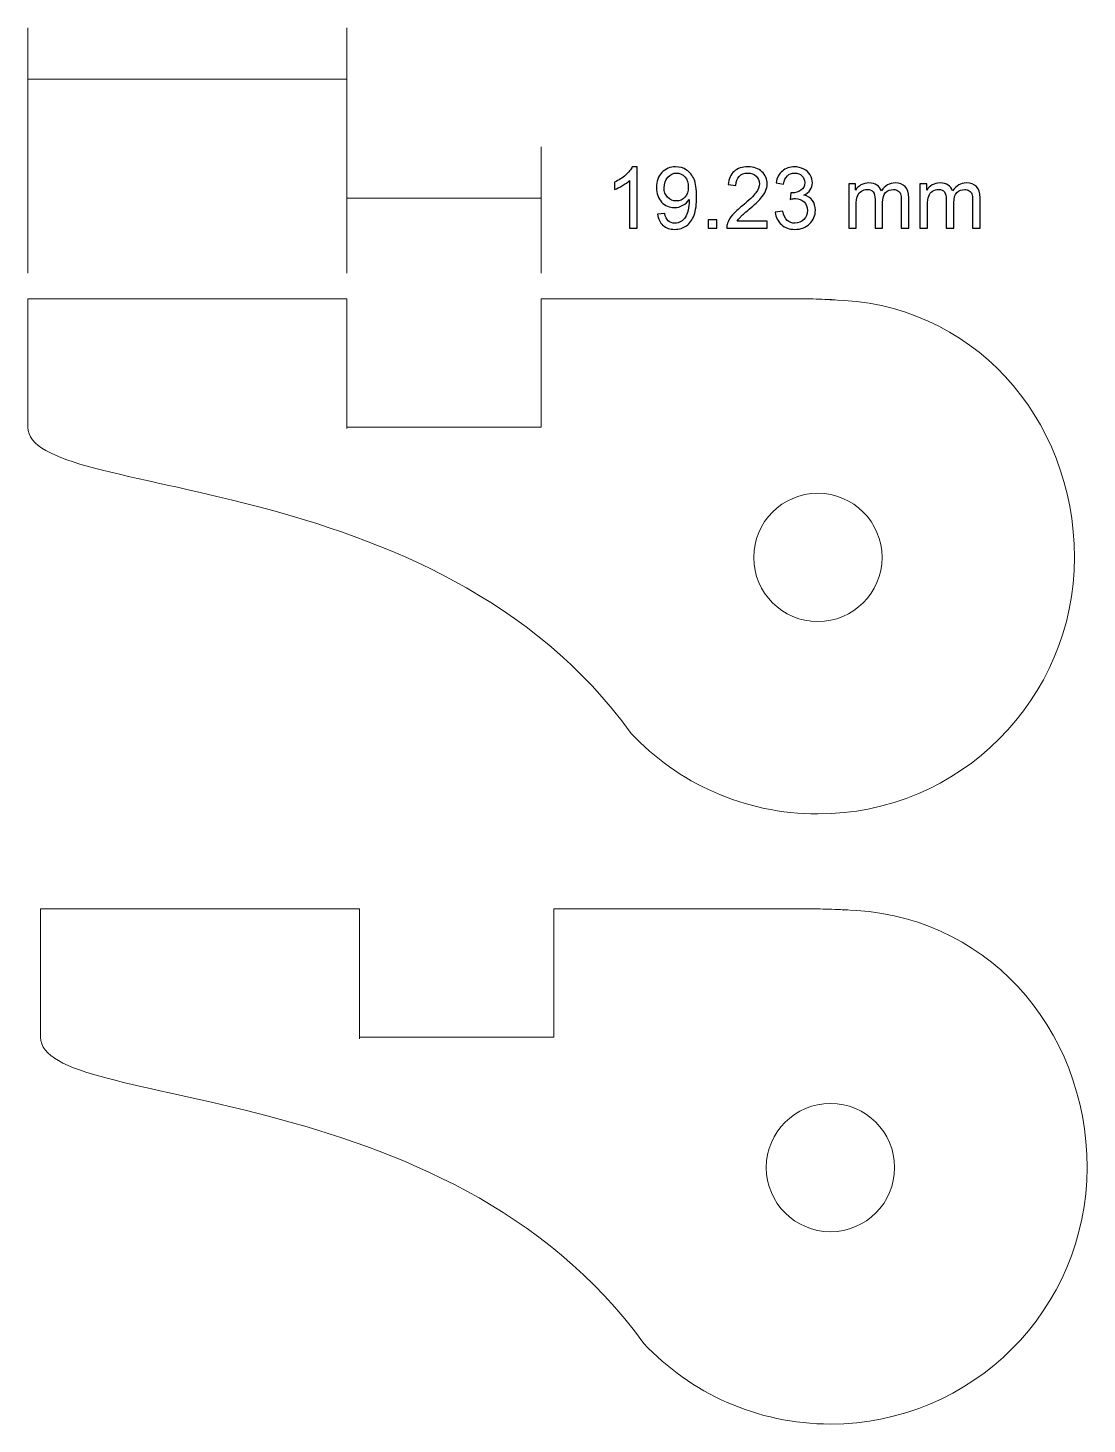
# Model space of a CAD drawing. Header units: millimetres. Extents: x -819 to 558, y -342 to 336.
# Drawn here: x 1.2 to 106, y 158.9 to 297.2 of the extents above; entities that cross this region are included whole.
import ezdxf

# ---------------------------------------------------------------- set-up
doc = ezdxf.new("R2010")
doc.units = ezdxf.units.MM
doc.header["$MEASUREMENT"] = 0
doc.layers.add('#Layer 1', color=7, linetype='Continuous')

msp = doc.modelspace()

# ---------------------------------------------------------------- linework, layer by layer
at = {"layer": '#Layer 1', "color": 250, "lineweight": 20}
for points in [[(1.1656, 272.8975), (1.1656, 272.8975), (1.1656, 297.1805), (1.1656, 297.1805)], [(32.7392, 272.8975), (32.7392, 272.8975), (32.7392, 297.1805), (32.7392, 297.1805)], [(1.1656, 292.1005), (1.1656, 292.1005), (32.7392, 292.1005), (32.7392, 292.1005)], [(32.7392, 272.8975), (32.7392, 272.8975), (32.7392, 285.4085), (32.7392, 285.4085)], [(51.9656, 272.8975), (51.9656, 272.8975), (51.9656, 285.4085), (51.9656, 285.4085)], [(32.7392, 280.3285), (32.7392, 280.3285), (51.9656, 280.3285), (51.9656, 280.3285)]]:
    msp.add_open_spline(points, degree=3, dxfattribs=at)
at = {"layer": '#Layer 1', "color": 250}
for points, knots in [([(61.4694, 277.3391), (61.4694, 277.3391), (60.7258, 277.3391), (60.7258, 277.3391), (60.7258, 277.3391), (60.7258, 277.3391), (60.7258, 282.0805), (60.7258, 282.0805), (60.7258, 282.0805), (60.5466, 281.9097), (60.3123, 281.739), (60.0216, 281.5682), (60.0216, 281.5682), (59.7295, 281.3975), (59.4685, 281.2691), (59.2371, 281.1844), (59.2371, 281.1844), (59.2371, 281.1844), (59.2371, 281.9027), (59.2371, 281.9027), (59.2371, 281.9027), (59.6533, 282.0988), (60.0174, 282.3359), (60.3293, 282.6139), (60.3293, 282.6139), (60.6397, 282.8933), (60.8613, 283.1628), (60.9911, 283.4252), (60.9911, 283.4252), (60.9911, 283.4252), (61.4694, 283.4252), (61.4694, 283.4252), (61.4694, 283.4252), (61.4694, 283.4252), (61.4694, 277.3391), (61.4694, 277.3391)], [0, 0, 0, 0, 0.11111111, 0.11111111, 0.11111111, 0.11111111, 0.22222222, 0.22222222, 0.22222222, 0.22222222, 0.33333333, 0.33333333, 0.33333333, 0.33333333, 0.44444444, 0.44444444, 0.44444444, 0.44444444, 0.55555556, 0.55555556, 0.55555556, 0.55555556, 0.66666667, 0.66666667, 0.66666667, 0.66666667, 0.77777778, 0.77777778, 0.77777778, 0.77777778, 0.88888889, 0.88888889, 0.88888889, 0.88888889, 1, 1, 1, 1]), ([(63.4873, 278.7403), (63.4873, 278.7403), (64.2028, 278.8067), (64.2028, 278.8067), (64.2028, 278.8067), (64.2635, 278.4708), (64.3792, 278.2267), (64.5499, 278.0743), (64.5499, 278.0743), (64.7207, 277.9233), (64.9394, 277.8471), (65.2075, 277.8471), (65.2075, 277.8471), (65.4361, 277.8471), (65.6365, 277.8993), (65.8086, 278.0051), (65.8086, 278.0051), (65.9808, 278.1096), (66.1219, 278.2493), (66.232, 278.4242), (66.232, 278.4242), (66.3434, 278.5992), (66.4352, 278.8363), (66.51, 279.1326), (66.51, 279.1326), (66.5833, 279.4304), (66.6214, 279.7338), (66.6214, 280.0428), (66.6214, 280.0428), (66.6214, 280.0753), (66.62, 280.1261), (66.6172, 280.191), (66.6172, 280.191), (66.4676, 279.9553), (66.2644, 279.762), (66.0076, 279.6152), (66.0076, 279.6152), (65.7494, 279.4671), (65.47, 279.3937), (65.1708, 279.3937), (65.1708, 279.3937), (64.6685, 279.3937), (64.2437, 279.5757), (63.8966, 279.9398), (63.8966, 279.9398), (63.5494, 280.3039), (63.3759, 280.7822), (63.3759, 281.3777), (63.3759, 281.3777), (63.3759, 281.993), (63.5565, 282.4869), (63.9191, 282.8622), (63.9191, 282.8622), (64.2818, 283.2376), (64.7362, 283.4252), (65.2823, 283.4252), (65.2823, 283.4252), (65.676, 283.4252), (66.0358, 283.318), (66.3632, 283.1063), (66.3632, 283.1063), (66.6892, 282.8947), (66.9375, 282.5913), (67.1069, 282.199), (67.1069, 282.199), (67.2762, 281.8067), (67.3609, 281.238), (67.3609, 280.4929), (67.3609, 280.4929), (67.3609, 279.7197), (67.2776, 279.103), (67.1097, 278.643), (67.1097, 278.643), (66.9403, 278.1844), (66.6906, 277.8358), (66.359, 277.5959), (66.359, 277.5959), (66.0259, 277.356), (65.6379, 277.2361), (65.1906, 277.2361), (65.1906, 277.2361), (64.7164, 277.2361), (64.3298, 277.3673), (64.0292, 277.6312), (64.0292, 277.6312), (63.7286, 277.8937), (63.548, 278.2634), (63.4873, 278.7403)], [0, 0, 0, 0, 0.04545455, 0.04545455, 0.04545455, 0.04545455, 0.09090909, 0.09090909, 0.09090909, 0.09090909, 0.13636364, 0.13636364, 0.13636364, 0.13636364, 0.18181818, 0.18181818, 0.18181818, 0.18181818, 0.22727273, 0.22727273, 0.22727273, 0.22727273, 0.27272727, 0.27272727, 0.27272727, 0.27272727, 0.31818182, 0.31818182, 0.31818182, 0.31818182, 0.36363636, 0.36363636, 0.36363636, 0.36363636, 0.40909091, 0.40909091, 0.40909091, 0.40909091, 0.45454545, 0.45454545, 0.45454545, 0.45454545, 0.5, 0.5, 0.5, 0.5, 0.54545455, 0.54545455, 0.54545455, 0.54545455, 0.59090909, 0.59090909, 0.59090909, 0.59090909, 0.63636364, 0.63636364, 0.63636364, 0.63636364, 0.68181818, 0.68181818, 0.68181818, 0.68181818, 0.72727273, 0.72727273, 0.72727273, 0.72727273, 0.77272727, 0.77272727, 0.77272727, 0.77272727, 0.81818182, 0.81818182, 0.81818182, 0.81818182, 0.86363636, 0.86363636, 0.86363636, 0.86363636, 0.90909091, 0.90909091, 0.90909091, 0.90909091, 0.95454545, 0.95454545, 0.95454545, 0.95454545, 1, 1, 1, 1]), ([(74.3487, 278.0545), (74.3487, 278.0545), (74.3487, 277.3391), (74.3487, 277.3391), (74.3487, 277.3391), (74.3487, 277.3391), (70.3425, 277.3391), (70.3425, 277.3391), (70.3425, 277.3391), (70.3369, 277.5183), (70.3651, 277.6905), (70.4286, 277.8556), (70.4286, 277.8556), (70.5302, 278.1293), (70.6939, 278.3974), (70.9183, 278.6627), (70.9183, 278.6627), (71.144, 278.9266), (71.4686, 279.2328), (71.8919, 279.58), (71.8919, 279.58), (72.5509, 280.1204), (72.9968, 280.548), (73.2283, 280.8641), (73.2283, 280.8641), (73.4597, 281.1787), (73.5754, 281.4779), (73.5754, 281.7587), (73.5754, 281.7587), (73.5754, 282.0536), (73.4696, 282.302), (73.2593, 282.5052), (73.2593, 282.5052), (73.0476, 282.707), (72.7725, 282.8086), (72.4338, 282.8086), (72.4338, 282.8086), (72.0754, 282.8086), (71.7889, 282.7013), (71.5744, 282.4854), (71.5744, 282.4854), (71.3585, 282.271), (71.2499, 281.9732), (71.247, 281.5936), (71.247, 281.5936), (71.247, 281.5936), (70.4822, 281.6712), (70.4822, 281.6712), (70.4822, 281.6712), (70.5344, 282.2427), (70.732, 282.6774), (71.0735, 282.9765), (71.0735, 282.9765), (71.415, 283.2757), (71.875, 283.4252), (72.4507, 283.4252), (72.4507, 283.4252), (73.0321, 283.4252), (73.4921, 283.263), (73.8308, 282.9412), (73.8308, 282.9412), (74.1709, 282.6181), (74.3402, 282.2187), (74.3402, 281.7418), (74.3402, 281.7418), (74.3402, 281.4991), (74.2908, 281.2606), (74.1906, 281.0263), (74.1906, 281.0263), (74.0919, 280.7921), (73.9268, 280.5452), (73.6967, 280.2869), (73.6967, 280.2869), (73.4667, 280.0273), (73.0843, 279.6717), (72.5495, 279.2201), (72.5495, 279.2201), (72.1036, 278.8448), (71.8171, 278.5908), (71.6901, 278.4567), (71.6901, 278.4567), (71.5631, 278.3241), (71.4587, 278.19), (71.3755, 278.0545), (71.3755, 278.0545), (71.3755, 278.0545), (74.3487, 278.0545), (74.3487, 278.0545)], [0, 0, 0, 0, 0.04545455, 0.04545455, 0.04545455, 0.04545455, 0.09090909, 0.09090909, 0.09090909, 0.09090909, 0.13636364, 0.13636364, 0.13636364, 0.13636364, 0.18181818, 0.18181818, 0.18181818, 0.18181818, 0.22727273, 0.22727273, 0.22727273, 0.22727273, 0.27272727, 0.27272727, 0.27272727, 0.27272727, 0.31818182, 0.31818182, 0.31818182, 0.31818182, 0.36363636, 0.36363636, 0.36363636, 0.36363636, 0.40909091, 0.40909091, 0.40909091, 0.40909091, 0.45454545, 0.45454545, 0.45454545, 0.45454545, 0.5, 0.5, 0.5, 0.5, 0.54545455, 0.54545455, 0.54545455, 0.54545455, 0.59090909, 0.59090909, 0.59090909, 0.59090909, 0.63636364, 0.63636364, 0.63636364, 0.63636364, 0.68181818, 0.68181818, 0.68181818, 0.68181818, 0.72727273, 0.72727273, 0.72727273, 0.72727273, 0.77272727, 0.77272727, 0.77272727, 0.77272727, 0.81818182, 0.81818182, 0.81818182, 0.81818182, 0.86363636, 0.86363636, 0.86363636, 0.86363636, 0.90909091, 0.90909091, 0.90909091, 0.90909091, 0.95454545, 0.95454545, 0.95454545, 0.95454545, 1, 1, 1, 1]), ([(75.1502, 278.9393), (75.1502, 278.9393), (75.8939, 279.0381), (75.8939, 279.0381), (75.8939, 279.0381), (75.9799, 278.6162), (76.1253, 278.3128), (76.3299, 278.1265), (76.3299, 278.1265), (76.5359, 277.9402), (76.7857, 277.8471), (77.0806, 277.8471), (77.0806, 277.8471), (77.4306, 277.8471), (77.7269, 277.9685), (77.9682, 278.2112), (77.9682, 278.2112), (78.2081, 278.4539), (78.3294, 278.7545), (78.3294, 279.1129), (78.3294, 279.1129), (78.3294, 279.4544), (78.218, 279.7366), (77.995, 279.9581), (77.995, 279.9581), (77.7706, 280.1797), (77.487, 280.2912), (77.1427, 280.2912), (77.1427, 280.2912), (77.0016, 280.2912), (76.8266, 280.2629), (76.6178, 280.2079), (76.6178, 280.2079), (76.6178, 280.2079), (76.701, 280.8612), (76.701, 280.8612), (76.701, 280.8612), (76.7504, 280.8556), (76.7899, 280.8528), (76.821, 280.8528), (76.821, 280.8528), (77.1371, 280.8528), (77.4221, 280.936), (77.6761, 281.1011), (77.6761, 281.1011), (77.9301, 281.2662), (78.0571, 281.5216), (78.0571, 281.866), (78.0571, 281.866), (78.0571, 282.1383), (77.964, 282.3655), (77.7791, 282.5433), (77.7791, 282.5433), (77.5943, 282.7225), (77.3558, 282.8128), (77.0637, 282.8128), (77.0637, 282.8128), (76.7744, 282.8128), (76.5331, 282.7211), (76.3412, 282.5405), (76.3412, 282.5405), (76.1479, 282.3584), (76.0237, 282.0847), (75.9686, 281.7206), (75.9686, 281.7206), (75.9686, 281.7206), (75.225, 281.8533), (75.225, 281.8533), (75.225, 281.8533), (75.3153, 282.3528), (75.5227, 282.7394), (75.8445, 283.0132), (75.8445, 283.0132), (76.1676, 283.287), (76.5684, 283.4252), (77.0482, 283.4252), (77.0482, 283.4252), (77.3784, 283.4252), (77.6832, 283.3533), (77.9611, 283.2122), (77.9611, 283.2122), (78.2391, 283.0696), (78.4522, 282.8763), (78.6004, 282.6308), (78.6004, 282.6308), (78.7471, 282.3853), (78.8219, 282.1256), (78.8219, 281.849), (78.8219, 281.849), (78.8219, 281.588), (78.7514, 281.3495), (78.6103, 281.1336), (78.6103, 281.1336), (78.4691, 280.9191), (78.2617, 280.7484), (77.9865, 280.6214), (77.9865, 280.6214), (78.345, 280.5395), (78.623, 280.3674), (78.8219, 280.1063), (78.8219, 280.1063), (79.0195, 279.8467), (79.1183, 279.5207), (79.1183, 279.1298), (79.1183, 279.1298), (79.1183, 278.6006), (78.9263, 278.1519), (78.5397, 277.7836), (78.5397, 277.7836), (78.1545, 277.4153), (77.6662, 277.2319), (77.0764, 277.2319), (77.0764, 277.2319), (76.5444, 277.2319), (76.1027, 277.3899), (75.7513, 277.7074), (75.7513, 277.7074), (75.4, 278.0235), (75.1996, 278.4341), (75.1502, 278.9393)], [0, 0, 0, 0, 0.03333333, 0.03333333, 0.03333333, 0.03333333, 0.06666667, 0.06666667, 0.06666667, 0.06666667, 0.1, 0.1, 0.1, 0.1, 0.13333333, 0.13333333, 0.13333333, 0.13333333, 0.16666667, 0.16666667, 0.16666667, 0.16666667, 0.2, 0.2, 0.2, 0.2, 0.23333333, 0.23333333, 0.23333333, 0.23333333, 0.26666667, 0.26666667, 0.26666667, 0.26666667, 0.3, 0.3, 0.3, 0.3, 0.33333333, 0.33333333, 0.33333333, 0.33333333, 0.36666667, 0.36666667, 0.36666667, 0.36666667, 0.4, 0.4, 0.4, 0.4, 0.43333333, 0.43333333, 0.43333333, 0.43333333, 0.46666667, 0.46666667, 0.46666667, 0.46666667, 0.5, 0.5, 0.5, 0.5, 0.53333333, 0.53333333, 0.53333333, 0.53333333, 0.56666667, 0.56666667, 0.56666667, 0.56666667, 0.6, 0.6, 0.6, 0.6, 0.63333333, 0.63333333, 0.63333333, 0.63333333, 0.66666667, 0.66666667, 0.66666667, 0.66666667, 0.7, 0.7, 0.7, 0.7, 0.73333333, 0.73333333, 0.73333333, 0.73333333, 0.76666667, 0.76666667, 0.76666667, 0.76666667, 0.8, 0.8, 0.8, 0.8, 0.83333333, 0.83333333, 0.83333333, 0.83333333, 0.86666667, 0.86666667, 0.86666667, 0.86666667, 0.9, 0.9, 0.9, 0.9, 0.93333333, 0.93333333, 0.93333333, 0.93333333, 0.96666667, 0.96666667, 0.96666667, 0.96666667, 1, 1, 1, 1]), ([(66.5339, 281.4158), (66.5339, 281.842), (66.4211, 282.1821), (66.1939, 282.4318), (66.1939, 282.4318), (65.9653, 282.683), (65.6929, 282.8086), (65.3726, 282.8086), (65.3726, 282.8086), (65.0424, 282.8086), (64.7545, 282.6731), (64.509, 282.4036), (64.509, 282.4036), (64.2635, 282.1327), (64.1407, 281.7827), (64.1407, 281.3537), (64.1407, 281.3537), (64.1407, 280.9671), (64.2578, 280.6538), (64.4907, 280.4125), (64.4907, 280.4125), (64.7235, 280.1712), (65.0099, 280.0513), (65.3514, 280.0513), (65.3514, 280.0513), (65.6972, 280.0513), (65.9794, 280.1712), (66.2009, 280.4125), (66.2009, 280.4125), (66.4239, 280.6538), (66.5339, 280.9882), (66.5339, 281.4158)], [0, 0, 0, 0, 0.125, 0.125, 0.125, 0.125, 0.25, 0.25, 0.25, 0.25, 0.375, 0.375, 0.375, 0.375, 0.5, 0.5, 0.5, 0.5, 0.625, 0.625, 0.625, 0.625, 0.75, 0.75, 0.75, 0.75, 0.875, 0.875, 0.875, 0.875, 1, 1, 1, 1]), ([(82.4146, 277.3391), (82.4146, 277.3391), (82.4146, 281.7291), (82.4146, 281.7291), (82.4146, 281.7291), (82.4146, 281.7291), (83.0792, 281.7291), (83.0792, 281.7291), (83.0792, 281.7291), (83.0792, 281.7291), (83.0792, 281.1138), (83.0792, 281.1138), (83.0792, 281.1138), (83.2175, 281.3283), (83.401, 281.5019), (83.6296, 281.6317), (83.6296, 281.6317), (83.8582, 281.763), (84.1192, 281.8293), (84.4113, 281.8293), (84.4113, 281.8293), (84.7359, 281.8293), (85.0026, 281.7615), (85.21, 281.6261), (85.21, 281.6261), (85.4189, 281.4906), (85.5656, 281.3029), (85.6503, 281.0602), (85.6503, 281.0602), (85.9988, 281.5725), (86.4504, 281.8293), (87.0064, 281.8293), (87.0064, 281.8293), (87.4424, 281.8293), (87.7768, 281.7079), (88.0111, 281.4666), (88.0111, 281.4666), (88.2453, 281.2253), (88.3625, 280.8542), (88.3625, 280.3532), (88.3625, 280.3532), (88.3625, 280.3532), (88.3625, 277.3391), (88.3625, 277.3391), (88.3625, 277.3391), (88.3625, 277.3391), (87.623, 277.3391), (87.623, 277.3391), (87.623, 277.3391), (87.623, 277.3391), (87.623, 280.1049), (87.623, 280.1049), (87.623, 280.1049), (87.623, 280.4026), (87.599, 280.6171), (87.5511, 280.7484), (87.5511, 280.7484), (87.5017, 280.8782), (87.4142, 280.984), (87.2886, 281.0644), (87.2886, 281.0644), (87.1616, 281.1435), (87.012, 281.1844), (86.8413, 281.1844), (86.8413, 281.1844), (86.5322, 281.1844), (86.2768, 281.0814), (86.0722, 280.8754), (86.0722, 280.8754), (85.869, 280.6707), (85.766, 280.342), (85.766, 279.8904), (85.766, 279.8904), (85.766, 279.8904), (85.766, 277.3391), (85.766, 277.3391), (85.766, 277.3391), (85.766, 277.3391), (85.0223, 277.3391), (85.0223, 277.3391), (85.0223, 277.3391), (85.0223, 277.3391), (85.0223, 280.191), (85.0223, 280.191), (85.0223, 280.191), (85.0223, 280.5226), (84.9617, 280.7709), (84.8403, 280.936), (84.8403, 280.936), (84.719, 281.1011), (84.5214, 281.1844), (84.2448, 281.1844), (84.2448, 281.1844), (84.036, 281.1844), (83.8427, 281.1294), (83.6649, 281.0179), (83.6649, 281.0179), (83.4871, 280.9078), (83.3572, 280.7469), (83.2782, 280.5353), (83.2782, 280.5353), (83.1978, 280.3222), (83.1583, 280.016), (83.1583, 279.6166), (83.1583, 279.6166), (83.1583, 279.6166), (83.1583, 277.3391), (83.1583, 277.3391), (83.1583, 277.3391), (83.1583, 277.3391), (82.4146, 277.3391), (82.4146, 277.3391)], [0, 0, 0, 0, 0.03571429, 0.03571429, 0.03571429, 0.03571429, 0.07142857, 0.07142857, 0.07142857, 0.07142857, 0.10714286, 0.10714286, 0.10714286, 0.10714286, 0.14285714, 0.14285714, 0.14285714, 0.14285714, 0.17857143, 0.17857143, 0.17857143, 0.17857143, 0.21428571, 0.21428571, 0.21428571, 0.21428571, 0.25, 0.25, 0.25, 0.25, 0.28571429, 0.28571429, 0.28571429, 0.28571429, 0.32142857, 0.32142857, 0.32142857, 0.32142857, 0.35714286, 0.35714286, 0.35714286, 0.35714286, 0.39285714, 0.39285714, 0.39285714, 0.39285714, 0.42857143, 0.42857143, 0.42857143, 0.42857143, 0.46428571, 0.46428571, 0.46428571, 0.46428571, 0.5, 0.5, 0.5, 0.5, 0.53571429, 0.53571429, 0.53571429, 0.53571429, 0.57142857, 0.57142857, 0.57142857, 0.57142857, 0.60714286, 0.60714286, 0.60714286, 0.60714286, 0.64285714, 0.64285714, 0.64285714, 0.64285714, 0.67857143, 0.67857143, 0.67857143, 0.67857143, 0.71428571, 0.71428571, 0.71428571, 0.71428571, 0.75, 0.75, 0.75, 0.75, 0.78571429, 0.78571429, 0.78571429, 0.78571429, 0.82142857, 0.82142857, 0.82142857, 0.82142857, 0.85714286, 0.85714286, 0.85714286, 0.85714286, 0.89285714, 0.89285714, 0.89285714, 0.89285714, 0.92857143, 0.92857143, 0.92857143, 0.92857143, 0.96428571, 0.96428571, 0.96428571, 0.96428571, 1, 1, 1, 1]), ([(89.4674, 277.3391), (89.4674, 277.3391), (89.4674, 281.7291), (89.4674, 281.7291), (89.4674, 281.7291), (89.4674, 281.7291), (90.132, 281.7291), (90.132, 281.7291), (90.132, 281.7291), (90.132, 281.7291), (90.132, 281.1138), (90.132, 281.1138), (90.132, 281.1138), (90.2703, 281.3283), (90.4538, 281.5019), (90.6824, 281.6317), (90.6824, 281.6317), (90.911, 281.763), (91.172, 281.8293), (91.4641, 281.8293), (91.4641, 281.8293), (91.7887, 281.8293), (92.0554, 281.7615), (92.2628, 281.6261), (92.2628, 281.6261), (92.4717, 281.4906), (92.6184, 281.3029), (92.7031, 281.0602), (92.7031, 281.0602), (93.0516, 281.5725), (93.5032, 281.8293), (94.0592, 281.8293), (94.0592, 281.8293), (94.4952, 281.8293), (94.8296, 281.7079), (95.0639, 281.4666), (95.0639, 281.4666), (95.2981, 281.2253), (95.4153, 280.8542), (95.4153, 280.3532), (95.4153, 280.3532), (95.4153, 280.3532), (95.4153, 277.3391), (95.4153, 277.3391), (95.4153, 277.3391), (95.4153, 277.3391), (94.6758, 277.3391), (94.6758, 277.3391), (94.6758, 277.3391), (94.6758, 277.3391), (94.6758, 280.1049), (94.6758, 280.1049), (94.6758, 280.1049), (94.6758, 280.4026), (94.6518, 280.6171), (94.6039, 280.7484), (94.6039, 280.7484), (94.5545, 280.8782), (94.467, 280.984), (94.3414, 281.0644), (94.3414, 281.0644), (94.2144, 281.1435), (94.0648, 281.1844), (93.8941, 281.1844), (93.8941, 281.1844), (93.585, 281.1844), (93.3296, 281.0814), (93.125, 280.8754), (93.125, 280.8754), (92.9218, 280.6707), (92.8188, 280.342), (92.8188, 279.8904), (92.8188, 279.8904), (92.8188, 279.8904), (92.8188, 277.3391), (92.8188, 277.3391), (92.8188, 277.3391), (92.8188, 277.3391), (92.0751, 277.3391), (92.0751, 277.3391), (92.0751, 277.3391), (92.0751, 277.3391), (92.0751, 280.191), (92.0751, 280.191), (92.0751, 280.191), (92.0751, 280.5226), (92.0145, 280.7709), (91.8931, 280.936), (91.8931, 280.936), (91.7718, 281.1011), (91.5742, 281.1844), (91.2976, 281.1844), (91.2976, 281.1844), (91.0888, 281.1844), (90.8955, 281.1294), (90.7177, 281.0179), (90.7177, 281.0179), (90.5399, 280.9078), (90.41, 280.7469), (90.331, 280.5353), (90.331, 280.5353), (90.2506, 280.3222), (90.2111, 280.016), (90.2111, 279.6166), (90.2111, 279.6166), (90.2111, 279.6166), (90.2111, 277.3391), (90.2111, 277.3391), (90.2111, 277.3391), (90.2111, 277.3391), (89.4674, 277.3391), (89.4674, 277.3391)], [0, 0, 0, 0, 0.03571429, 0.03571429, 0.03571429, 0.03571429, 0.07142857, 0.07142857, 0.07142857, 0.07142857, 0.10714286, 0.10714286, 0.10714286, 0.10714286, 0.14285714, 0.14285714, 0.14285714, 0.14285714, 0.17857143, 0.17857143, 0.17857143, 0.17857143, 0.21428571, 0.21428571, 0.21428571, 0.21428571, 0.25, 0.25, 0.25, 0.25, 0.28571429, 0.28571429, 0.28571429, 0.28571429, 0.32142857, 0.32142857, 0.32142857, 0.32142857, 0.35714286, 0.35714286, 0.35714286, 0.35714286, 0.39285714, 0.39285714, 0.39285714, 0.39285714, 0.42857143, 0.42857143, 0.42857143, 0.42857143, 0.46428571, 0.46428571, 0.46428571, 0.46428571, 0.5, 0.5, 0.5, 0.5, 0.53571429, 0.53571429, 0.53571429, 0.53571429, 0.57142857, 0.57142857, 0.57142857, 0.57142857, 0.60714286, 0.60714286, 0.60714286, 0.60714286, 0.64285714, 0.64285714, 0.64285714, 0.64285714, 0.67857143, 0.67857143, 0.67857143, 0.67857143, 0.71428571, 0.71428571, 0.71428571, 0.71428571, 0.75, 0.75, 0.75, 0.75, 0.78571429, 0.78571429, 0.78571429, 0.78571429, 0.82142857, 0.82142857, 0.82142857, 0.82142857, 0.85714286, 0.85714286, 0.85714286, 0.85714286, 0.89285714, 0.89285714, 0.89285714, 0.89285714, 0.92857143, 0.92857143, 0.92857143, 0.92857143, 0.96428571, 0.96428571, 0.96428571, 0.96428571, 1, 1, 1, 1]), ([(68.5025, 277.3391), (68.5025, 277.3391), (68.5025, 278.1872), (68.5025, 278.1872), (68.5025, 278.1872), (68.5025, 278.1872), (69.3505, 278.1872), (69.3505, 278.1872), (69.3505, 278.1872), (69.3505, 278.1872), (69.3505, 277.3391), (69.3505, 277.3391), (69.3505, 277.3391), (69.3505, 277.3391), (68.5025, 277.3391), (68.5025, 277.3391)], [0, 0, 0, 0, 0.25, 0.25, 0.25, 0.25, 0.5, 0.5, 0.5, 0.5, 0.75, 0.75, 0.75, 0.75, 1, 1, 1, 1])]:
    msp.add_open_spline(points, degree=3, knots=knots, dxfattribs=at)
at = {"layer": '#Layer 1', "color": 22, "lineweight": 9}
for points, knots in [([(1.1656, 257.6575), (1.1656, 257.6575), (1.1656, 270.3575), (1.1656, 270.3575), (1.1656, 270.3575), (1.1656, 270.3575), (32.7389, 270.3575), (32.7389, 270.3575)], [0, 0, 0, 0, 0.5, 0.5, 0.5, 0.5, 1, 1, 1, 1]), ([(1.1656, 257.5104), (1.1656, 257.5104), (1.1656, 270.3575), (1.1656, 270.3575), (1.1656, 270.3575), (1.1656, 270.3575), (32.7392, 270.3575), (32.7392, 270.3575), (32.7392, 270.3575), (32.7392, 270.3575), (32.7392, 257.5104), (32.7392, 257.5104)], [0, 0, 0, 0, 0.33333333, 0.33333333, 0.33333333, 0.33333333, 0.66666667, 0.66666667, 0.66666667, 0.66666667, 1, 1, 1, 1]), ([(51.9656, 270.3575), (51.9656, 270.3575), (51.9656, 257.6575), (51.9656, 257.6575), (51.9656, 257.6575), (51.9656, 257.6575), (32.7389, 257.6575), (32.7389, 257.6575), (32.7389, 257.6575), (32.7389, 257.6575), (32.7392, 257.6576), (32.7392, 257.6576)], [0, 0, 0, 0, 0.33333333, 0.33333333, 0.33333333, 0.33333333, 0.66666667, 0.66666667, 0.66666667, 0.66666667, 1, 1, 1, 1]), ([(80.5898, 270.2541), (80.5939, 270.2541), (80.5982, 270.254), (80.6024, 270.254), (80.6024, 270.254), (80.6084, 270.2539), (80.6144, 270.2538), (80.6205, 270.2538), (80.6205, 270.2538), (80.6286, 270.2537), (80.6367, 270.2535), (80.6448, 270.2535), (80.6448, 270.2535), (94.5196, 270.0913), (104.7601, 258.6801), (104.7601, 244.7519), (104.7601, 244.7519), (104.7601, 230.7248), (93.3878, 219.3526), (79.36, 219.3526), (79.36, 219.3526), (72.0734, 219.3522), (65.5033, 222.4206), (60.8716, 227.3356)], [0, 0, 0, 0, 0.16666667, 0.16666667, 0.16666667, 0.16666667, 0.33333333, 0.33333333, 0.33333333, 0.33333333, 0.5, 0.5, 0.5, 0.5, 0.66666667, 0.66666667, 0.66666667, 0.66666667, 0.83333333, 0.83333333, 0.83333333, 0.83333333, 1, 1, 1, 1]), ([(78.0712, 270.3575), (78.7093, 270.3546), (79.662, 270.3246), (80.3211, 270.2969), (80.3211, 270.2969), (80.3252, 270.2967), (80.3294, 270.2964), (80.3336, 270.2963), (80.3336, 270.2963), (80.3373, 270.2962), (80.3413, 270.296), (80.3451, 270.2959), (80.3451, 270.2959), (80.3451, 270.2959), (80.3451, 270.2959), (80.3451, 270.2959), (80.3451, 270.2959), (80.3452, 270.2959), (80.3452, 270.2959), (80.3452, 270.2959), (80.3452, 270.2959), (80.3492, 270.2958), (80.3534, 270.2954), (80.3573, 270.2954), (80.3573, 270.2954), (80.3574, 270.2954), (80.3575, 270.2954), (80.3575, 270.2954), (80.3575, 270.2954), (80.3573, 270.2954), (80.3574, 270.2954), (80.3574, 270.2954), (80.3574, 270.2954), (80.9137, 270.2716), (81.245, 270.2498), (80.9681, 270.2477)], [0, 0, 0, 0, 0.11111111, 0.11111111, 0.11111111, 0.11111111, 0.22222222, 0.22222222, 0.22222222, 0.22222222, 0.33333333, 0.33333333, 0.33333333, 0.33333333, 0.44444444, 0.44444444, 0.44444444, 0.44444444, 0.55555556, 0.55555556, 0.55555556, 0.55555556, 0.66666667, 0.66666667, 0.66666667, 0.66666667, 0.77777778, 0.77777778, 0.77777778, 0.77777778, 0.88888889, 0.88888889, 0.88888889, 0.88888889, 1, 1, 1, 1]), ([(80.6487, 270.2499), (80.6474, 270.2499), (80.6461, 270.25), (80.6447, 270.25), (80.6447, 270.25), (80.6391, 270.2501), (80.6334, 270.2503), (80.6277, 270.2503), (80.6277, 270.2503), (80.6254, 270.2503), (80.623, 270.2504), (80.6206, 270.2504), (80.6206, 270.2504), (80.6188, 270.2504), (80.617, 270.2505), (80.6153, 270.2505), (80.6153, 270.2505), (80.6135, 270.2505), (80.6116, 270.2506), (80.6097, 270.2506), (80.6097, 270.2506), (80.6092, 270.2506), (80.6086, 270.2506), (80.6081, 270.2506), (80.6081, 270.2506), (80.6063, 270.2506), (80.6044, 270.2507), (80.6025, 270.2507), (80.6025, 270.2507), (80.5983, 270.2508), (80.5939, 270.2509), (80.5898, 270.2509)], [0, 0, 0, 0, 0.125, 0.125, 0.125, 0.125, 0.25, 0.25, 0.25, 0.25, 0.375, 0.375, 0.375, 0.375, 0.5, 0.5, 0.5, 0.5, 0.625, 0.625, 0.625, 0.625, 0.75, 0.75, 0.75, 0.75, 0.875, 0.875, 0.875, 0.875, 1, 1, 1, 1]), ([(2.4154, 197.2505), (2.4154, 197.2505), (2.4154, 209.9505), (2.4154, 209.9505), (2.4154, 209.9505), (2.4154, 209.9505), (33.9887, 209.9505), (33.9887, 209.9505)], [0, 0, 0, 0, 0.5, 0.5, 0.5, 0.5, 1, 1, 1, 1]), ([(2.4154, 197.1034), (2.4154, 197.1034), (2.4154, 209.9505), (2.4154, 209.9505), (2.4154, 209.9505), (2.4154, 209.9505), (33.989, 209.9505), (33.989, 209.9505), (33.989, 209.9505), (33.989, 209.9505), (33.989, 197.1034), (33.989, 197.1034)], [0, 0, 0, 0, 0.33333333, 0.33333333, 0.33333333, 0.33333333, 0.66666667, 0.66666667, 0.66666667, 0.66666667, 1, 1, 1, 1]), ([(53.2154, 209.9505), (53.2154, 209.9505), (53.2154, 197.2505), (53.2154, 197.2505), (53.2154, 197.2505), (53.2154, 197.2505), (33.9887, 197.2505), (33.9887, 197.2505), (33.9887, 197.2505), (33.9887, 197.2505), (33.989, 197.2506), (33.989, 197.2506)], [0, 0, 0, 0, 0.33333333, 0.33333333, 0.33333333, 0.33333333, 0.66666667, 0.66666667, 0.66666667, 0.66666667, 1, 1, 1, 1]), ([(81.8396, 209.8471), (81.8437, 209.8471), (81.848, 209.847), (81.8522, 209.847), (81.8522, 209.847), (81.8582, 209.8469), (81.8642, 209.8468), (81.8703, 209.8468), (81.8703, 209.8468), (81.8784, 209.8467), (81.8865, 209.8465), (81.8946, 209.8465), (81.8946, 209.8465), (95.7694, 209.6843), (106.0099, 198.2731), (106.0099, 184.3449), (106.0099, 184.3449), (106.0099, 170.3178), (94.6376, 158.9456), (80.6098, 158.9456), (80.6098, 158.9456), (73.3232, 158.9452), (66.7531, 162.0136), (62.1214, 166.9286)], [0, 0, 0, 0, 0.16666667, 0.16666667, 0.16666667, 0.16666667, 0.33333333, 0.33333333, 0.33333333, 0.33333333, 0.5, 0.5, 0.5, 0.5, 0.66666667, 0.66666667, 0.66666667, 0.66666667, 0.83333333, 0.83333333, 0.83333333, 0.83333333, 1, 1, 1, 1]), ([(79.321, 209.9505), (79.9591, 209.9476), (80.9118, 209.9176), (81.5709, 209.8899), (81.5709, 209.8899), (81.575, 209.8897), (81.5792, 209.8894), (81.5834, 209.8893), (81.5834, 209.8893), (81.5871, 209.8892), (81.5911, 209.889), (81.5949, 209.8889), (81.5949, 209.8889), (81.5949, 209.8889), (81.5949, 209.8889), (81.5949, 209.8889), (81.5949, 209.8889), (81.595, 209.8889), (81.595, 209.8889), (81.595, 209.8889), (81.595, 209.8889), (81.599, 209.8888), (81.6032, 209.8884), (81.6071, 209.8884), (81.6071, 209.8884), (81.6072, 209.8884), (81.6073, 209.8884), (81.6073, 209.8884), (81.6073, 209.8884), (81.6071, 209.8884), (81.6072, 209.8884), (81.6072, 209.8884), (81.6072, 209.8884), (82.1635, 209.8646), (82.4948, 209.8428), (82.2179, 209.8407)], [0, 0, 0, 0, 0.11111111, 0.11111111, 0.11111111, 0.11111111, 0.22222222, 0.22222222, 0.22222222, 0.22222222, 0.33333333, 0.33333333, 0.33333333, 0.33333333, 0.44444444, 0.44444444, 0.44444444, 0.44444444, 0.55555556, 0.55555556, 0.55555556, 0.55555556, 0.66666667, 0.66666667, 0.66666667, 0.66666667, 0.77777778, 0.77777778, 0.77777778, 0.77777778, 0.88888889, 0.88888889, 0.88888889, 0.88888889, 1, 1, 1, 1]), ([(81.8985, 209.8429), (81.8972, 209.8429), (81.8959, 209.843), (81.8945, 209.843), (81.8945, 209.843), (81.8889, 209.8431), (81.8832, 209.8433), (81.8775, 209.8433), (81.8775, 209.8433), (81.8752, 209.8433), (81.8728, 209.8434), (81.8704, 209.8434), (81.8704, 209.8434), (81.8686, 209.8434), (81.8668, 209.8435), (81.8651, 209.8435), (81.8651, 209.8435), (81.8633, 209.8435), (81.8614, 209.8436), (81.8595, 209.8436), (81.8595, 209.8436), (81.859, 209.8436), (81.8584, 209.8436), (81.8579, 209.8436), (81.8579, 209.8436), (81.8561, 209.8436), (81.8542, 209.8437), (81.8523, 209.8437), (81.8523, 209.8437), (81.8481, 209.8438), (81.8437, 209.8439), (81.8396, 209.8439)], [0, 0, 0, 0, 0.125, 0.125, 0.125, 0.125, 0.25, 0.25, 0.25, 0.25, 0.375, 0.375, 0.375, 0.375, 0.5, 0.5, 0.5, 0.5, 0.625, 0.625, 0.625, 0.625, 0.75, 0.75, 0.75, 0.75, 0.875, 0.875, 0.875, 0.875, 1, 1, 1, 1])]:
    msp.add_open_spline(points, degree=3, knots=knots, dxfattribs=at)
for points in [[(51.9656, 270.3575), (51.9656, 270.3575), (78.0712, 270.3575), (78.0712, 270.3575)], [(60.8716, 227.3356), (41.4688, 254.3231), (1.1656, 250.2492), (1.1656, 257.6575)], [(53.2154, 209.9505), (53.2154, 209.9505), (79.321, 209.9505), (79.321, 209.9505)], [(62.1214, 166.9286), (42.7186, 193.9161), (2.4154, 189.8422), (2.4154, 197.2505)]]:
    msp.add_open_spline(points, degree=3, dxfattribs=at)
at = {"layer": '#Layer 1', "color": 7, "lineweight": 9}
for points in [[(85.71, 244.7519), (85.71, 241.2448), (82.8671, 238.4026), (79.36, 238.4026), (79.36, 238.4026), (75.8529, 238.4026), (73.0103, 241.2448), (73.0103, 244.7519), (73.0103, 244.7519), (73.01, 248.259), (75.8529, 251.1026), (79.36, 251.1026), (79.36, 251.1026), (82.8667, 251.1019), (85.71, 248.259), (85.71, 244.7519)], [(86.9598, 184.3449), (86.9598, 180.8378), (84.1169, 177.9956), (80.6098, 177.9956), (80.6098, 177.9956), (77.1027, 177.9956), (74.2601, 180.8378), (74.2601, 184.3449), (74.2601, 184.3449), (74.2598, 187.852), (77.1027, 190.6956), (80.6098, 190.6956), (80.6098, 190.6956), (84.1165, 190.6949), (86.9598, 187.852), (86.9598, 184.3449)]]:
    msp.add_open_spline(points, degree=3, knots=[0, 0, 0, 0, 0.25, 0.25, 0.25, 0.25, 0.5, 0.5, 0.5, 0.5, 0.75, 0.75, 0.75, 0.75, 1, 1, 1, 1], dxfattribs=at)

doc.saveas('drawing.dxf')
